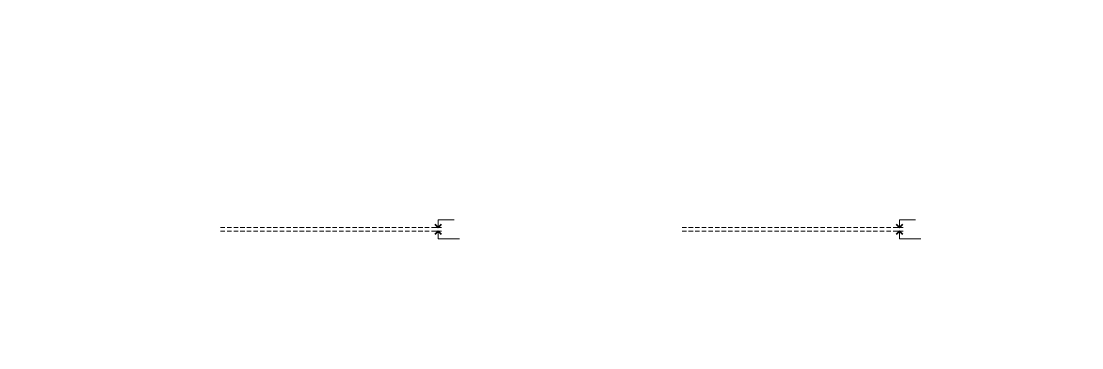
# Model space of a CAD drawing. Header units: millimetres. Extents: x 0 to 7980, y 0 to 297.
# Drawn here: x 7015 to 7980, y 0 to 297 of the extents above; entities that cross this region are included whole.
import ezdxf

# ---------------------------------------------------------------- set-up
doc = ezdxf.new("R2010")
doc.units = ezdxf.units.MM
for name, pattern in [('K5LT_BASIC', [0]), ('K5LT_DASHED', [6, 4, -2]), ('K5LT_THIN', [0])]:
    doc.linetypes.add(name, pattern=pattern)
doc.layers.add('Системный слой', color=7, linetype='Continuous')
doc.styles.add('KTEXTSTYLE', font='GOST_AU.SHX', dxfattribs={"width": 0.96, "height": 5})

# ---------------------------------------------------------------- blocks, each defined once
blk = doc.blocks.new('U195')
at = {"layer": 'Системный слой', "color": 7, "linetype": 'K5LT_THIN', "lineweight": 18}
for p, q in [((7394.08, 109.34), (7394.08, 116.34)), ((7394.08, 116.34), (7408.62, 116.34)), ((7388.49, 109.34), (7396.08, 109.34))]:
    blk.add_line(p, q, dxfattribs=at)
at = {"layer": 'Системный слой', "color": 5, "linetype": 'K5LT_BASIC', "lineweight": 40}
for p, q in [((7391.08, 112.34), (7394.08, 109.34)), ((7394.08, 109.34), (7397.08, 112.34))]:
    blk.add_line(p, q, dxfattribs=at)
blk = doc.blocks.new('U196')
at = {"layer": 'Системный слой', "color": 7, "linetype": 'K5LT_THIN', "lineweight": 18}
for p, q in [((7388.82, 106.14), (7396.08, 106.14)), ((7394.08, 106.14), (7394.08, 99.14)), ((7394.08, 99.14), (7413.47, 99.14))]:
    blk.add_line(p, q, dxfattribs=at)
at = {"layer": 'Системный слой', "color": 5, "linetype": 'K5LT_BASIC', "lineweight": 40}
for p, q in [((7394.08, 106.14), (7391.08, 103.14)), ((7397.08, 103.14), (7394.08, 106.14))]:
    blk.add_line(p, q, dxfattribs=at)
blk = doc.blocks.new('U194')
at = {"layer": 'Системный слой', "color": 7, "linetype": 'K5LT_DASHED', "lineweight": 18}
for p, q in [((7196.07, 109.34), (7397.24, 109.34)), ((7196.07, 106.14), (7397.24, 106.14))]:
    blk.add_line(p, q, dxfattribs=at)
at = {"layer": 'Системный слой'}
for name in ['U195', 'U196']:
    blk.add_blockref(name, (0, 0), dxfattribs=at)
blk = doc.blocks.new('U198')
at = {"layer": 'Системный слой', "color": 7, "linetype": 'K5LT_THIN', "lineweight": 18}
for p, q in [((7814.19, 109.34), (7814.19, 116.34)), ((7814.19, 116.34), (7828.72, 116.34)), ((7808.59, 109.34), (7816.19, 109.34))]:
    blk.add_line(p, q, dxfattribs=at)
at = {"layer": 'Системный слой', "color": 5, "linetype": 'K5LT_BASIC', "lineweight": 40}
for p, q in [((7811.19, 112.34), (7814.19, 109.34)), ((7814.19, 109.34), (7817.19, 112.34))]:
    blk.add_line(p, q, dxfattribs=at)
blk = doc.blocks.new('U199')
at = {"layer": 'Системный слой', "color": 7, "linetype": 'K5LT_THIN', "lineweight": 18}
for p, q in [((7808.93, 106.14), (7816.19, 106.14)), ((7814.19, 106.14), (7814.19, 99.14)), ((7814.19, 99.14), (7833.57, 99.14))]:
    blk.add_line(p, q, dxfattribs=at)
at = {"layer": 'Системный слой', "color": 5, "linetype": 'K5LT_BASIC', "lineweight": 40}
for p, q in [((7814.19, 106.14), (7811.19, 103.14)), ((7817.19, 103.14), (7814.19, 106.14))]:
    blk.add_line(p, q, dxfattribs=at)
blk = doc.blocks.new('U197')
at = {"layer": 'Системный слой', "color": 7, "linetype": 'K5LT_DASHED', "lineweight": 18}
for p, q in [((7616.17, 109.34), (7817.35, 109.34)), ((7616.17, 106.14), (7817.35, 106.14))]:
    blk.add_line(p, q, dxfattribs=at)
at = {"layer": 'Системный слой'}
for name in ['U198', 'U199']:
    blk.add_blockref(name, (0, 0), dxfattribs=at)

msp = doc.modelspace()

# ---------------------------------------------------------------- block references
at = {"layer": 'Системный слой'}
for name in ['U194', 'U197']:
    msp.add_blockref(name, (0, 0), dxfattribs=at)

doc.saveas('drawing.dxf')
